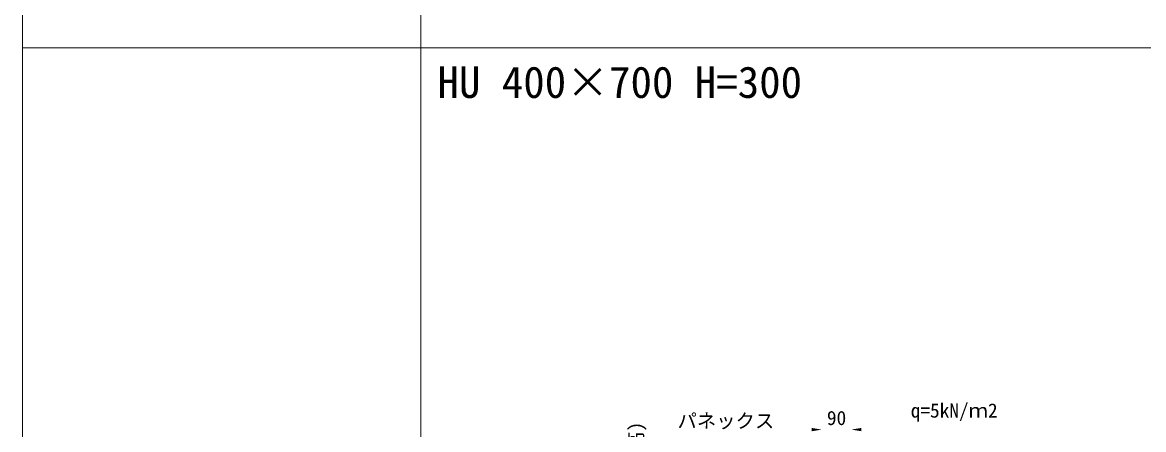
# Model space of a CAD drawing. Units: millimetres at full size; details may follow other scales. Extents: x 187207 to 255567, y 882048 to 905686.
# Drawn here: x 215432 to 218808, y 893099 to 894325 of the extents above; entities that cross this region are included whole.
import ezdxf
from ezdxf.enums import TextEntityAlignment as Align

# ---------------------------------------------------------------- set-up
doc = ezdxf.new("R2010")
doc.units = ezdxf.units.MM
doc.header["$LTSCALE"] = 20
for name, color, linetype, lineweight in [('図枠', 5, 'Continuous', 13), ('寸法線', 7, 'Continuous', 13), ('引出線', 4, 'Continuous', 13)]:
    doc.layers.add(name, color=color, linetype=linetype, lineweight=lineweight)
doc.layers.add('文字', color=7, linetype='Continuous')
doc.styles.add('ＭＳ ゴシック', font='')
doc.styles.get('ＭＳ ゴシック').set_extended_font_data('MS Gothic')

# ---------------------------------------------------------------- blocks, each defined once
blk = doc.blocks.new('filled_arrow')
at = {"color": 0, "linetype": 'Continuous', "lineweight": -2}
blk.add_solid([(7.5, 1.25), (0, 0), (7.5, -1.25)], dxfattribs=at)

msp = doc.modelspace()

# ---------------------------------------------------------------- linework, layer by layer
at = {"layer": '図枠'}
for p, q in [((215432.08, 904948.33), (215432.08, 890648.33)), ((216632.08, 904948.33), (216632.08, 890648.33)), ((215432.08, 894248.33), (235032.08, 894248.33))]:
    msp.add_line(p, q, dxfattribs=at)

# ---------------------------------------------------------------- block references
at = {"layer": '寸法線', "xscale": 4, "yscale": 4, "rotation": 180}
msp.add_blockref('filled_arrow', (217838.95, 893098.92), dxfattribs=at)
at = {"layer": '寸法線', "xscale": 4, "yscale": 4}
msp.add_blockref('filled_arrow', (217928.95, 893098.92), dxfattribs=at)

# ---------------------------------------------------------------- texts
at = {"layer": '寸法線', "style": 'ＭＳ ゴシック'}
msp.add_text('90', height=42.72, dxfattribs=at).set_placement((217883.95, 893133.92), align=Align.MIDDLE_CENTER)
msp.add_text('（有効土留め高)', height=42.72, rotation=90, dxfattribs=at).set_placement((217313.15, 892685.58), align=Align.BOTTOM_LEFT)
at = {"layer": '引出線', "style": 'ＭＳ ゴシック'}
msp.add_text('パネックス', height=42.72, dxfattribs=at).set_placement((217696.24, 893146.47), align=Align.TOP_RIGHT)
at = {"layer": '文字', "style": 'ＭＳ ゴシック'}
for s, height, p in [('HU 400×700 H=300', 94.94, (216682.08, 894068.83)), ('q=5kN/ｍ2', 42.72, (218107.25, 893122.19))]:
    msp.add_text(s, height=height, dxfattribs=at).set_placement(p, align=Align.BOTTOM_LEFT)

doc.saveas('drawing.dxf')
